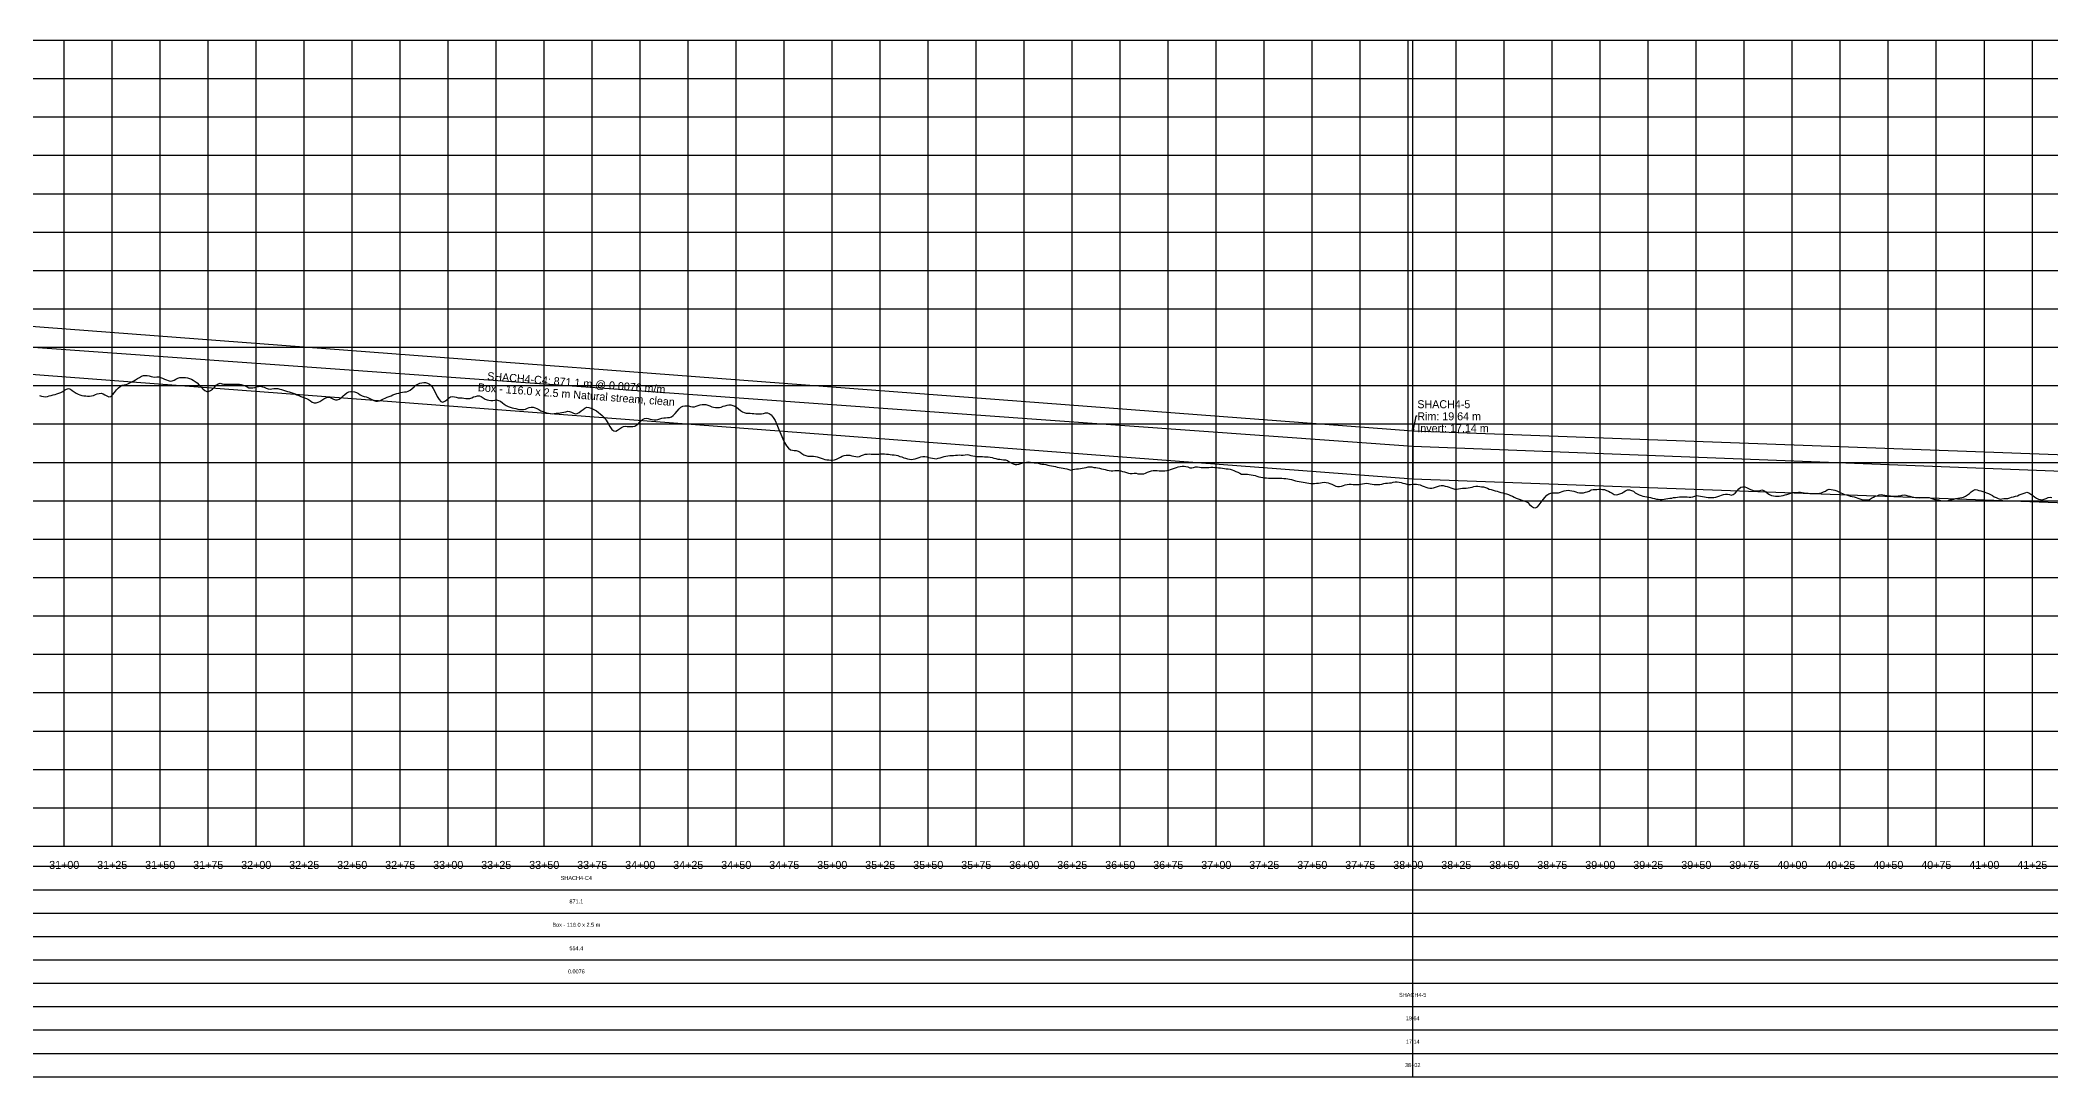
# Model space of a CAD drawing. Extents: x -64 to 8315, y -140 to 402.
# Drawn here: x 3087 to 4135, y -140 to 400 of the extents above; entities that cross this region are included whole.
import ezdxf
from ezdxf.enums import TextEntityAlignment as Align

# ---------------------------------------------------------------- set-up
doc = ezdxf.new("R2010")
doc.units = 0
for name, color, linetype in [('Annotation', 7, 'Continuous'), ('Annotation_Table', 254, 'Continuous'), ('Crown', 7, 'Continuous'), ('Grid', 254, 'Continuous'), ('Grid_Text', 7, 'Continuous'), ('Ground_Elevation', 3, 'Continuous'), ('Hydraulic_Grade', 5, 'Continuous'), ('Invert', 7, 'Continuous'), ('Structure', 7, 'Continuous')]:
    doc.layers.add(name, color=color, linetype=linetype)

msp = doc.modelspace()

# ---------------------------------------------------------------- linework, layer by layer
at = {"layer": 'Annotation', "color": 0}
msp.add_lwpolyline([(3804.7, 204), (3804, 204), (3802.3, 196.4)], dxfattribs=at)
msp.add_lwpolyline([(3802.3, 196.4), (3802.1, 197.4), (3802.8, 197.2)], close=True, dxfattribs=at)
at = {"layer": 'Annotation_Table', "color": 254}
for points in [[(3802.3, -140.2), (3802.3, 400)], [(-25, -30.5), (8300, -30.5)], [(-25, -42.7), (8300, -42.7)], [(-25, -54.9), (8300, -54.9)], [(-25, -67.1), (8300, -67.1)], [(-25, -79.2), (8300, -79.2)], [(-25, -91.4), (8300, -91.4)], [(-25, -103.6), (8300, -103.6)], [(-25, -115.8), (8300, -115.8)], [(-25, -128), (8300, -128)], [(-25, -140.2), (8300, -140.2)]]:
    msp.add_lwpolyline(points, dxfattribs=at)
at = {"layer": 'Crown', "color": 0}
for points in [[(2931.2, 262.4), (3802.3, 196.4)], [(3802.3, 196.4), (3802.3, 196.4)], [(3802.3, 196.4), (5381.1, 138.4)]]:
    msp.add_lwpolyline(points, dxfattribs=at)
at = {"layer": 'Grid', "color": 254}
for points in [[(-25, 400), (8300, 400)], [(3100, -20), (3100, 400)], [(3125, -20), (3125, 400)], [(3150, -20), (3150, 400)], [(3175, -20), (3175, 400)], [(3200, -20), (3200, 400)], [(3225, -20), (3225, 400)], [(3250, -20), (3250, 400)], [(3275, -20), (3275, 400)], [(3300, -20), (3300, 400)], [(3325, -20), (3325, 400)], [(3350, -20), (3350, 400)], [(3375, -20), (3375, 400)], [(3400, -20), (3400, 400)], [(3425, -20), (3425, 400)], [(3450, -20), (3450, 400)], [(3475, -20), (3475, 400)], [(3500, -20), (3500, 400)], [(3525, -20), (3525, 400)], [(3550, -20), (3550, 400)], [(3575, -20), (3575, 400)], [(3600, -20), (3600, 400)], [(3625, -20), (3625, 400)], [(3650, -20), (3650, 400)], [(3675, -20), (3675, 400)], [(3700, -20), (3700, 400)], [(3725, -20), (3725, 400)], [(3750, -20), (3750, 400)], [(3775, -20), (3775, 400)], [(3800, -20), (3800, 400)], [(3825, -20), (3825, 400)], [(3850, -20), (3850, 400)], [(3875, -20), (3875, 400)], [(3900, -20), (3900, 400)], [(3925, -20), (3925, 400)], [(3950, -20), (3950, 400)], [(3975, -20), (3975, 400)], [(4000, -20), (4000, 400)], [(4025, -20), (4025, 400)], [(4050, -20), (4050, 400)], [(4075, -20), (4075, 400)], [(4100, -20), (4100, 400)], [(4125, -20), (4125, 400)], [(-25, 380), (8300, 380)], [(-25, 360), (8300, 360)], [(-25, 340), (8300, 340)], [(-25, 320), (8300, 320)], [(-25, 300), (8300, 300)], [(-25, 280), (8300, 280)], [(-25, 260), (8300, 260)], [(-25, 240), (8300, 240)], [(-25, 220), (8300, 220)], [(-25, 200), (8300, 200)], [(-25, 180), (8300, 180)], [(-25, 160), (8300, 160)], [(-25, 140), (8300, 140)], [(-25, 120), (8300, 120)], [(-25, 100), (8300, 100)], [(-25, 80), (8300, 80)], [(-25, 60), (8300, 60)], [(-25, 40), (8300, 40)], [(-25, 20), (8300, 20)], [(-25, 0), (8300, 0)], [(-25, -20), (8300, -20)]]:
    msp.add_lwpolyline(points, dxfattribs=at)
at = {"layer": 'Ground_Elevation', "color": 3}
msp.add_lwpolyline([(3087.2, 214.9), (3088.2, 214.5), (3089.2, 214.3), (3090.2, 214.2), (3091.2, 214.4), (3092.2, 214.7), (3093.2, 214.9), (3094.2, 215.1), (3095.2, 215.4), (3096.2, 215.7), (3097.2, 216), (3098.2, 216.4), (3099.2, 216.9), (3100.2, 217.6), (3101.2, 218.1), (3102.2, 218.4), (3103.2, 218.1), (3104.2, 217.5), (3105.2, 216.8), (3106.2, 216.1), (3107.2, 215.6), (3108.2, 215.1), (3109.2, 214.8), (3110.2, 214.7), (3111.2, 214.6), (3112.2, 214.5), (3113.2, 214.5), (3114.2, 214.6), (3115.2, 214.9), (3116.2, 215.3), (3117.2, 215.7), (3118.2, 215.9), (3119.2, 216), (3120.2, 215.7), (3121.2, 215.1), (3122.2, 214.6), (3123.2, 214.1), (3124.2, 214.4), (3125.2, 215.2), (3126.2, 216.4), (3127.2, 217.8), (3128.2, 218.9), (3129.2, 219.6), (3130.2, 220.2), (3131.2, 220.4), (3132.2, 220.6), (3133.2, 220.9), (3134.2, 221.4), (3135.2, 221.9), (3136.2, 222.4), (3137.2, 223), (3138.2, 223.7), (3139.2, 224.3), (3140.2, 224.9), (3141.2, 225.2), (3142.2, 225.3), (3143.2, 225.3), (3144.2, 225.1), (3145.2, 224.8), (3146.2, 224.6), (3147.2, 224.4), (3148.2, 224.5), (3149.2, 224.5), (3150.2, 224.3), (3151.2, 223.9), (3152.2, 223.4), (3153.2, 223), (3154.2, 222.6), (3155.2, 222.3), (3156.2, 222.4), (3157.2, 222.8), (3158.2, 223.3), (3159.2, 223.8), (3160.2, 224.2), (3161.2, 224.3), (3162.2, 224.3), (3163.2, 224.2), (3164.2, 224), (3165.2, 223.7), (3166.2, 223.3), (3167.2, 222.8), (3168.2, 222.2), (3169.2, 221.4), (3170.2, 220.3), (3171.2, 219.3), (3172.2, 218.3), (3173.2, 217.5), (3174.2, 217), (3175.2, 217), (3176.2, 217.5), (3177.2, 218.2), (3178.2, 219.2), (3179.2, 220.2), (3180.2, 221), (3181.2, 221.2), (3182.2, 221), (3183.2, 220.8), (3184.2, 220.7), (3185.2, 220.7), (3186.2, 220.8), (3187.2, 220.8), (3188.2, 220.8), (3189.2, 220.8), (3190.2, 220.8), (3191.2, 220.7), (3192.2, 220.5), (3193.2, 220.2), (3194.2, 219.8), (3195.2, 219.3), (3196.2, 218.9), (3197.2, 218.8), (3198.2, 218.8), (3199.2, 219), (3200.2, 219.3), (3201.2, 219.6), (3202.2, 219.7), (3203.2, 219.4), (3204.2, 219.1), (3205.2, 218.6), (3206.2, 218.3), (3207.2, 218.2), (3208.2, 218.3), (3209.2, 218.4), (3210.2, 218.5), (3211.2, 218.4), (3212.2, 218.2), (3213.2, 218), (3214.2, 217.6), (3215.2, 217.3), (3216.2, 217), (3217.2, 216.7), (3218.2, 216.4), (3219.2, 216.1), (3220.2, 215.7), (3221.2, 215.2), (3222.2, 214.8), (3223.2, 214.3), (3224.2, 213.9), (3225.2, 213.6), (3226.2, 213.3), (3227.2, 212.7), (3228.2, 212), (3229.2, 211.4), (3230.2, 211.1), (3231.2, 211), (3232.2, 211.3), (3233.2, 211.7), (3234.2, 212.4), (3235.2, 213.1), (3236.2, 213.7), (3237.2, 214), (3238.2, 213.9), (3239.2, 213.5), (3240.2, 213), (3241.2, 212.6), (3242.2, 212.6), (3243.2, 213), (3244.2, 213.7), (3245.2, 214.6), (3246.2, 215.4), (3247.2, 216.2), (3248.2, 216.8), (3249.2, 217), (3250.2, 217), (3251.2, 216.8), (3252.2, 216.4), (3253.2, 215.8), (3254.2, 215.2), (3255.2, 214.7), (3256.2, 214.4), (3257.2, 214.1), (3258.2, 213.8), (3259.2, 213.3), (3260.2, 212.7), (3261.2, 212.2), (3262.2, 211.9), (3263.2, 211.9), (3264.2, 212.1), (3265.2, 212.6), (3266.2, 213.1), (3267.2, 213.5), (3268.2, 214), (3269.2, 214.4), (3270.2, 214.7), (3271.2, 215.1), (3272.2, 215.5), (3273.2, 215.8), (3274.2, 216.1), (3275.2, 216.4), (3276.2, 216.6), (3277.2, 216.7), (3278.2, 216.8), (3279.2, 217.1), (3280.2, 217.7), (3281.2, 218.4), (3282.2, 219.4), (3283.2, 220.2), (3284.2, 220.8), (3285.2, 221.2), (3286.2, 221.5), (3287.2, 221.7), (3288.2, 221.7), (3289.2, 221.3), (3290.2, 220.7), (3291.2, 219.8), (3292.2, 218.4), (3293.2, 216.5), (3294.2, 214.4), (3295.2, 212.7), (3296.2, 211.7), (3297.2, 211.4), (3298.2, 211.8), (3299.2, 212.5), (3300.2, 213.4), (3301.2, 214.1), (3302.2, 214.3), (3303.2, 214.1), (3304.2, 213.9), (3305.2, 213.7), (3306.2, 213.7), (3307.2, 213.6), (3308.2, 213.4), (3309.2, 213.2), (3310.2, 213.2), (3311.2, 213.3), (3312.2, 213.6), (3313.2, 214.1), (3314.2, 214.4), (3315.2, 214.7), (3316.2, 214.7), (3317.2, 214.3), (3318.2, 213.6), (3319.2, 213), (3320.2, 212.6), (3321.2, 212.4), (3322.2, 212.3), (3323.2, 212.2), (3324.2, 212.4), (3325.2, 212.5), (3326.2, 212.3), (3327.2, 211.8), (3328.2, 211), (3329.2, 210.3), (3330.2, 209.7), (3331.2, 209.1), (3332.2, 208.7), (3333.2, 208.4), (3334.2, 208.2), (3335.2, 208), (3336.2, 207.8), (3337.2, 207.5), (3338.2, 207.5), (3339.2, 207.6), (3340.2, 207.8), (3341.2, 208.2), (3342.2, 208.5), (3343.2, 208.7), (3344.2, 208.7), (3345.2, 208.4), (3346.2, 208), (3347.2, 207.5), (3348.2, 206.9), (3349.2, 206.5), (3350.2, 206.2), (3351.2, 205.8), (3352.2, 205.6), (3353.2, 205.4), (3354.2, 205.3), (3355.2, 205.4), (3356.2, 205.6), (3357.2, 205.7), (3358.2, 205.8), (3359.2, 205.9), (3360.2, 206.1), (3361.2, 206.4), (3362.2, 206.6), (3363.2, 206.5), (3364.2, 206.1), (3365.2, 205.6), (3366.2, 205.3), (3367.2, 205.4), (3368.2, 205.9), (3369.2, 206.8), (3370.2, 207.6), (3371.2, 208.3), (3372.2, 208.7), (3373.2, 208.6), (3374.2, 208.3), (3375.2, 207.9), (3376.2, 207.3), (3377.2, 206.8), (3378.2, 206), (3379.2, 205.3), (3380.2, 204.4), (3381.2, 203.3), (3382.2, 201.9), (3383.2, 200.2), (3384.2, 198.6), (3385.2, 197.2), (3386.2, 196.4), (3387.2, 196.3), (3388.2, 196.7), (3389.2, 197.4), (3390.2, 198.1), (3391.2, 198.6), (3392.2, 198.8), (3393.2, 198.7), (3394.2, 198.6), (3395.2, 198.6), (3396.2, 198.6), (3397.2, 198.9), (3398.2, 199.6), (3399.2, 200.5), (3400.2, 201.5), (3401.2, 202.4), (3402.2, 202.8), (3403.2, 203), (3404.2, 202.8), (3405.2, 202.5), (3406.2, 202.3), (3407.2, 202.1), (3408.2, 202.1), (3409.2, 202.3), (3410.2, 202.6), (3411.2, 203), (3412.2, 203.2), (3413.2, 203.2), (3414.2, 203.3), (3415.2, 203.4), (3416.2, 203.8), (3417.2, 204.5), (3418.2, 205.5), (3419.2, 206.7), (3420.2, 207.9), (3421.2, 208.8), (3422.2, 209.3), (3423.2, 209.5), (3424.2, 209.5), (3425.2, 209.4), (3426.2, 209.1), (3427.2, 209), (3428.2, 209), (3429.2, 209.3), (3430.2, 209.6), (3431.2, 209.9), (3432.2, 210.1), (3433.2, 210.2), (3434.2, 210.1), (3435.2, 209.8), (3436.2, 209.4), (3437.2, 209), (3438.2, 208.7), (3439.2, 208.6), (3440.2, 208.6), (3441.2, 208.6), (3442.2, 208.8), (3443.2, 209.2), (3444.2, 209.5), (3445.2, 209.8), (3446.2, 209.9), (3447.2, 209.9), (3448.2, 209.7), (3449.2, 209.3), (3450.2, 208.7), (3451.2, 207.9), (3452.2, 207.1), (3453.2, 206.4), (3454.2, 206), (3455.2, 205.7), (3456.2, 205.6), (3457.2, 205.6), (3458.2, 205.5), (3459.2, 205.4), (3460.2, 205.3), (3461.2, 205.3), (3462.2, 205.2), (3463.2, 205.3), (3464.2, 205.5), (3465.2, 205.8), (3466.2, 205.8), (3467.2, 205.5), (3468.2, 204.7), (3469.2, 203.4), (3470.2, 201.8), (3471.2, 199.7), (3472.2, 197.2), (3473.2, 194.7), (3474.2, 192.3), (3475.2, 190.3), (3476.2, 188.6), (3477.2, 187.4), (3478.2, 186.6), (3479.2, 186.3), (3480.2, 186.2), (3481.2, 186.1), (3482.2, 185.9), (3483.2, 185.3), (3484.2, 184.7), (3485.2, 184), (3486.2, 183.5), (3487.2, 183.3), (3488.2, 183.2), (3489.2, 183.3), (3490.2, 183.2), (3491.2, 183.1), (3492.2, 182.9), (3493.2, 182.6), (3494.2, 182.2), (3495.2, 181.8), (3496.2, 181.5), (3497.2, 181.4), (3498.2, 181.3), (3499.2, 181.2), (3500.2, 181.2), (3501.2, 181.4), (3502.2, 181.7), (3503.2, 182.2), (3504.2, 182.7), (3505.2, 183.2), (3506.2, 183.6), (3507.2, 183.8), (3508.2, 183.8), (3509.2, 183.7), (3510.2, 183.4), (3511.2, 183.2), (3512.2, 183), (3513.2, 182.9), (3514.2, 183.1), (3515.2, 183.6), (3516.2, 184), (3517.2, 184.2), (3518.2, 184.3), (3519.2, 184.4), (3520.2, 184.3), (3521.2, 184.3), (3522.2, 184.3), (3523.2, 184.3), (3524.2, 184.3), (3525.2, 184.4), (3526.2, 184.4), (3527.2, 184.4), (3528.2, 184.3), (3529.2, 184.2), (3530.2, 184.1), (3531.2, 184), (3532.2, 183.9), (3533.2, 183.8), (3534.2, 183.6), (3535.2, 183.1), (3536.2, 182.8), (3537.2, 182.4), (3538.2, 182.1), (3539.2, 181.8), (3540.2, 181.6), (3541.2, 181.5), (3542.2, 181.6), (3543.2, 181.8), (3544.2, 182.1), (3545.2, 182.5), (3546.2, 182.8), (3547.2, 183), (3548.2, 183.1), (3549.2, 182.9), (3550.2, 182.6), (3551.2, 182.3), (3552.2, 182.1), (3553.2, 182), (3554.2, 181.9), (3555.2, 182.1), (3556.2, 182.4), (3557.2, 182.7), (3558.2, 183), (3559.2, 183.2), (3560.2, 183.4), (3561.2, 183.6), (3562.2, 183.6), (3563.2, 183.6), (3564.2, 183.7), (3565.2, 183.8), (3566.2, 183.9), (3567.2, 183.8), (3568.2, 183.8), (3569.2, 184), (3570.2, 184.1), (3571.2, 183.9), (3572.2, 183.6), (3573.2, 183.4), (3574.2, 183.2), (3575.2, 183), (3576.2, 183), (3577.2, 183), (3578.2, 183), (3579.2, 182.9), (3580.2, 182.9), (3581.2, 182.8), (3582.2, 182.7), (3583.2, 182.5), (3584.2, 182.2), (3585.2, 182), (3586.2, 181.7), (3587.2, 181.6), (3588.2, 181.5), (3589.2, 181.4), (3590.2, 181.3), (3591.2, 180.9), (3592.2, 180.3), (3593.2, 179.7), (3594.2, 179.2), (3595.2, 178.9), (3596.2, 178.9), (3597.2, 179.1), (3598.2, 179.4), (3599.2, 179.8), (3600.2, 180), (3601.2, 180.1), (3602.2, 180.2), (3603.2, 180.1), (3604.2, 180), (3605.2, 179.8), (3606.2, 179.7), (3607.2, 179.5), (3608.2, 179.3), (3609.2, 179.1), (3610.2, 179), (3611.2, 178.8), (3612.2, 178.6), (3613.2, 178.4), (3614.2, 178.2), (3615.2, 178), (3616.2, 177.8), (3617.2, 177.5), (3618.2, 177.3), (3619.2, 177.1), (3620.2, 176.9), (3621.2, 176.8), (3622.2, 176.6), (3623.2, 176.2), (3624.2, 176), (3625.2, 176.2), (3626.2, 176.4), (3627.2, 176.6), (3628.2, 176.7), (3629.2, 176.8), (3630.2, 176.9), (3631.2, 177.1), (3632.2, 177.4), (3633.2, 177.6), (3634.2, 177.7), (3635.2, 177.6), (3636.2, 177.4), (3637.2, 177.3), (3638.2, 177.1), (3639.2, 176.9), (3640.2, 176.7), (3641.2, 176.5), (3642.2, 176.3), (3643.2, 176), (3644.2, 175.7), (3645.2, 175.5), (3646.2, 175.5), (3647.2, 175.7), (3648.2, 175.8), (3649.2, 175.7), (3650.2, 175.5), (3651.2, 175.3), (3652.2, 175), (3653.2, 174.7), (3654.2, 174.4), (3655.2, 174.2), (3656.2, 174.2), (3657.2, 174.3), (3658.2, 174.3), (3659.2, 174.1), (3660.2, 174), (3661.2, 174), (3662.2, 174.1), (3663.2, 174.4), (3664.2, 174.8), (3665.2, 175.2), (3666.2, 175.6), (3667.2, 175.8), (3668.2, 175.8), (3669.2, 175.7), (3670.2, 175.6), (3671.2, 175.5), (3672.2, 175.5), (3673.2, 175.6), (3674.2, 175.8), (3675.2, 176), (3676.2, 176.3), (3677.2, 176.7), (3678.2, 177), (3679.2, 177.4), (3680.2, 177.7), (3681.2, 177.9), (3682.2, 178), (3683.2, 178), (3684.2, 177.9), (3685.2, 177.6), (3686.2, 177.2), (3687.2, 177.1), (3688.2, 177.3), (3689.2, 177.6), (3690.2, 177.7), (3691.2, 177.5), (3692.2, 177.3), (3693.2, 177.3), (3694.2, 177.3), (3695.2, 177.4), (3696.2, 177.4), (3697.2, 177.5), (3698.2, 177.5), (3699.2, 177.4), (3700.2, 177.3), (3701.2, 177.2), (3702.2, 177.1), (3703.2, 176.9), (3704.2, 176.8), (3705.2, 176.7), (3706.2, 176.6), (3707.2, 176.4), (3708.2, 176.1), (3709.2, 175.7), (3710.2, 175.2), (3711.2, 174.9), (3712.2, 174.3), (3713.2, 173.9), (3714.2, 173.9), (3715.2, 173.9), (3716.2, 173.8), (3717.2, 173.6), (3718.2, 173.5), (3719.2, 173.3), (3720.2, 173.1), (3721.2, 172.8), (3722.2, 172.5), (3723.2, 172.3), (3724.2, 172.1), (3725.2, 172), (3726.2, 171.9), (3727.2, 171.8), (3728.2, 171.8), (3729.2, 171.8), (3730.2, 171.8), (3731.2, 171.8), (3732.2, 171.8), (3733.2, 171.7), (3734.2, 171.7), (3735.2, 171.6), (3736.2, 171.5), (3737.2, 171.4), (3738.2, 171.3), (3739.2, 171.1), (3740.2, 170.7), (3741.2, 170.4), (3742.2, 170.2), (3743.2, 170.1), (3744.2, 169.9), (3745.2, 169.7), (3746.2, 169.5), (3747.2, 169.3), (3748.2, 169.1), (3749.2, 169), (3750.2, 169), (3751.2, 169), (3752.2, 169.1), (3753.2, 169.2), (3754.2, 169.3), (3755.2, 169.5), (3756.2, 169.6), (3757.2, 169.5), (3758.2, 169.3), (3759.2, 169), (3760.2, 168.6), (3761.2, 168.1), (3762.2, 167.6), (3763.2, 167.4), (3764.2, 167.4), (3765.2, 167.6), (3766.2, 167.9), (3767.2, 168.2), (3768.2, 168.5), (3769.2, 168.6), (3770.2, 168.6), (3771.2, 168.5), (3772.2, 168.4), (3773.2, 168.4), (3774.2, 168.4), (3775.2, 168.6), (3776.2, 168.8), (3777.2, 169), (3778.2, 169.1), (3779.2, 169), (3780.2, 168.8), (3781.2, 168.7), (3782.2, 168.5), (3783.2, 168.4), (3784.2, 168.4), (3785.2, 168.5), (3786.2, 168.7), (3787.2, 168.9), (3788.2, 169.1), (3789.2, 169.2), (3790.2, 169.3), (3791.2, 169.4), (3792.2, 169.6), (3793.2, 169.8), (3794.2, 169.8), (3795.2, 169.7), (3796.2, 169.5), (3797.2, 169.2), (3798.2, 168.9), (3799.2, 168.6), (3800.2, 168.5), (3801.2, 168.5), (3802.2, 168.6), (3803.2, 168.6), (3804.2, 168.6), (3805.2, 168.4), (3806.2, 168.2), (3807.2, 167.8), (3808.2, 167.5), (3809.2, 167), (3810.2, 166.7), (3811.2, 166.6), (3812.2, 166.6), (3813.2, 166.8), (3814.2, 167.1), (3815.2, 167.4), (3816.2, 167.8), (3817.2, 167.9), (3818.2, 167.9), (3819.2, 167.6), (3820.2, 167.4), (3821.2, 167.1), (3822.2, 166.8), (3823.2, 166.4), (3824.2, 166.1), (3825.2, 166), (3826.2, 166.2), (3827.2, 166.4), (3828.2, 166.5), (3829.2, 166.6), (3830.2, 166.6), (3831.2, 166.7), (3832.2, 166.9), (3833.2, 167.1), (3834.2, 167.4), (3835.2, 167.6), (3836.2, 167.6), (3837.2, 167.4), (3838.2, 167.3), (3839.2, 167.2), (3840.2, 166.9), (3841.2, 166.5), (3842.2, 166.1), (3843.2, 165.8), (3844.2, 165.5), (3845.2, 165.2), (3846.2, 164.9), (3847.2, 164.6), (3848.2, 164.3), (3849.2, 164.1), (3850.2, 163.8), (3851.2, 163.6), (3852.2, 163.2), (3853.2, 162.8), (3854.2, 162.4), (3855.2, 161.9), (3856.2, 161.4), (3857.2, 161), (3858.2, 160.7), (3859.2, 160.3), (3860.2, 160), (3861.2, 159.6), (3862.2, 159), (3863.2, 158.1), (3864.2, 157.1), (3865.2, 156.4), (3866.2, 156.3), (3867.2, 156.9), (3868.2, 157.9), (3869.2, 159.3), (3870.2, 160.7), (3871.2, 161.9), (3872.2, 162.9), (3873.2, 163.6), (3874.2, 164), (3875.2, 164.1), (3876.2, 164.1), (3877.2, 164.1), (3878.2, 164.2), (3879.2, 164.4), (3880.2, 164.8), (3881.2, 165.1), (3882.2, 165.4), (3883.2, 165.5), (3884.2, 165.4), (3885.2, 165.2), (3886.2, 164.9), (3887.2, 164.6), (3888.2, 164.3), (3889.2, 164.1), (3890.2, 164.1), (3891.2, 164.2), (3892.2, 164.4), (3893.2, 164.6), (3894.2, 165), (3895.2, 165.6), (3896.2, 165.8), (3897.2, 165.9), (3898.2, 165.9), (3899.2, 166), (3900.2, 166), (3901.2, 165.9), (3902.2, 165.8), (3903.2, 165.4), (3904.2, 165), (3905.2, 164.5), (3906.2, 163.9), (3907.2, 163.3), (3908.2, 163.1), (3909.2, 163.3), (3910.2, 163.6), (3911.2, 164), (3912.2, 164.6), (3913.2, 165.2), (3914.2, 165.6), (3915.2, 165.6), (3916.2, 165.4), (3917.2, 164.9), (3918.2, 164.2), (3919.2, 163.6), (3920.2, 163.1), (3921.2, 162.7), (3922.2, 162.4), (3923.2, 162.2), (3924.2, 162), (3925.2, 161.8), (3926.2, 161.6), (3927.2, 161.4), (3928.2, 161.1), (3929.2, 160.9), (3930.2, 160.8), (3931.2, 160.7), (3932.2, 160.7), (3933.2, 160.8), (3934.2, 161), (3935.2, 161.1), (3936.2, 161.3), (3937.2, 161.4), (3938.2, 161.6), (3939.2, 161.7), (3940.2, 161.9), (3941.2, 162), (3942.2, 162.1), (3943.2, 162.1), (3944.2, 162), (3945.2, 162), (3946.2, 161.9), (3947.2, 161.9), (3948.2, 162), (3949.2, 162.4), (3950.2, 162.7), (3951.2, 162.6), (3952.2, 162.4), (3953.2, 162.2), (3954.2, 162), (3955.2, 161.8), (3956.2, 161.7), (3957.2, 161.6), (3958.2, 161.6), (3959.2, 161.7), (3960.2, 161.9), (3961.2, 162.2), (3962.2, 162.5), (3963.2, 162.9), (3964.2, 163.2), (3965.2, 163.4), (3966.2, 163.4), (3967.2, 163.2), (3968.2, 162.9), (3969.2, 163.2), (3970.2, 163.9), (3971.2, 165.1), (3972.2, 166.2), (3973.2, 167), (3974.2, 167.3), (3975.2, 167.3), (3976.2, 166.9), (3977.2, 166.4), (3978.2, 165.8), (3979.2, 165.5), (3980.2, 165.2), (3981.2, 165.1), (3982.2, 165.1), (3983.2, 165.3), (3984.2, 165.6), (3985.2, 165.3), (3986.2, 164.6), (3987.2, 163.8), (3988.2, 163.2), (3989.2, 162.7), (3990.2, 162.5), (3991.2, 162.4), (3992.2, 162.3), (3993.2, 162.4), (3994.2, 162.5), (3995.2, 162.7), (3996.2, 163), (3997.2, 163.3), (3998.2, 163.6), (3999.2, 164), (4000.2, 164.3), (4001.2, 164.3), (4002.2, 164.3), (4003.2, 164.5), (4004.2, 164.4), (4005.2, 164.3), (4006.2, 164.2), (4007.2, 164), (4008.2, 163.9), (4009.2, 163.8), (4010.2, 163.7), (4011.2, 163.7), (4012.2, 163.7), (4013.2, 163.8), (4014.2, 164), (4015.2, 164.2), (4016.2, 164.6), (4017.2, 165), (4018.2, 165.6), (4019.2, 166.1), (4020.2, 165.9), (4021.2, 165.7), (4022.2, 165.5), (4023.2, 165.1), (4024.2, 164.6), (4025.2, 164.1), (4026.2, 163.7), (4027.2, 163.3), (4028.2, 163), (4029.2, 162.7), (4030.2, 162.4), (4031.2, 162.2), (4032.2, 162), (4033.2, 161.7), (4034.2, 161.3), (4035.2, 161), (4036.2, 160.7), (4037.2, 160.5), (4038.2, 160.4), (4039.2, 160.4), (4040.2, 160.7), (4041.2, 161.3), (4042.2, 161.8), (4043.2, 162.3), (4044.2, 162.6), (4045.2, 163), (4046.2, 163.2), (4047.2, 163), (4048.2, 162.9), (4049.2, 162.7), (4050.2, 162.6), (4051.2, 162.5), (4052.2, 162.4), (4053.2, 162.3), (4054.2, 162.3), (4055.2, 162.5), (4056.2, 162.6), (4057.2, 162.9), (4058.2, 163.1), (4059.2, 162.9), (4060.2, 162.5), (4061.2, 162.3), (4062.2, 162.1), (4063.2, 161.8), (4064.2, 161.7), (4065.2, 161.6), (4066.2, 161.5), (4067.2, 161.6), (4068.2, 161.6), (4069.2, 161.7), (4070.2, 161.7), (4071.2, 161.6), (4072.2, 161.3), (4073.2, 161), (4074.2, 160.7), (4075.2, 160.5), (4076.2, 160.4), (4077.2, 160.2), (4078.2, 160), (4079.2, 160), (4080.2, 160), (4081.2, 160.2), (4082.2, 160.4), (4083.2, 160.6), (4084.2, 160.8), (4085.2, 161.1), (4086.2, 161.4), (4087.2, 161.5), (4088.2, 161.7), (4089.2, 161.9), (4090.2, 162.4), (4091.2, 163), (4092.2, 163.8), (4093.2, 164.6), (4094.2, 165.4), (4095.2, 165.8), (4096.2, 165.7), (4097.2, 165.4), (4098.2, 165.2), (4099.2, 164.8), (4100.2, 164.5), (4101.2, 164.1), (4102.2, 163.7), (4103.2, 163.3), (4104.2, 162.7), (4105.2, 162.1), (4106.2, 161.6), (4107.2, 161.2), (4108.2, 160.9), (4109.2, 161), (4110.2, 161.1), (4111.2, 161.1), (4112.2, 161.2), (4113.2, 161.5), (4114.2, 161.8), (4115.2, 162), (4116.2, 162.3), (4117.2, 162.6), (4118.2, 163), (4119.2, 163.4), (4120.2, 163.8), (4121.2, 164.2), (4122.2, 164.4), (4123.2, 164.1), (4124.2, 163.4), (4125.2, 162.8), (4126.2, 162.1), (4127.2, 161.4), (4128.2, 160.9), (4129.2, 160.6), (4130.2, 160.5), (4131.2, 160.8), (4132.2, 161.2), (4133.2, 161.6), (4134.2, 161.8), (4135.2, 161.7)], dxfattribs=at)
at = {"layer": 'Hydraulic_Grade', "color": 5}
for points in [[(2931.2, 251), (3802.3, 188.5)], [(3802.3, 188.5), (3802.3, 188.5)], [(3802.3, 188.5), (5381.1, 127.6)]]:
    msp.add_lwpolyline(points, dxfattribs=at)
at = {"layer": 'Invert', "color": 0}
for points in [[(2931.2, 237.4), (3802.3, 171.4)], [(3802.3, 171.4), (3802.3, 171.4)], [(3802.3, 171.4), (5381.1, 113.4)]]:
    msp.add_lwpolyline(points, dxfattribs=at)
at = {"layer": 'Structure', "color": 0}
msp.add_lwpolyline([(3802.3, 196.4), (3802.3, 171.4)], dxfattribs=at)
msp.add_lwpolyline([(3802.3, 196.4), (3802.3, 171.4)], dxfattribs=at)

# ---------------------------------------------------------------- texts
at = {"layer": 'Annotation', "color": 0}
for s, p in [('Box - 116.0 x 2.5 m Natural stream, clean', (3366.7, 215.3)), ('SHACH4-C4: 871.1 m @ 0.0076 m/m', (3366.7, 221.5))]:
    msp.add_text(s, height=4.167, rotation=355.6685, dxfattribs=at).set_placement(p, align=Align.MIDDLE_CENTER)
for s, height, p in [('SHACH4-5', 4.17, (3804.7, 210.3)), ('Rim: 19.64 m', 4.167, (3804.7, 204)), ('Invert: 17.14 m', 4.167, (3804.7, 197.8))]:
    msp.add_text(s, height=height, dxfattribs=at).set_placement(p, align=Align.MIDDLE_LEFT)
at = {"layer": 'Annotation_Table', "color": 0}
for s, height, p in [('SHACH4-C4', 2.08, (3366.7, -36.6)), ('871.1', 2.08, (3366.7, -48.8)), ('Box - 116.0 x 2.5 m', 2.083, (3366.7, -61)), ('554.4', 2.08, (3366.7, -73.2)), ('0.0076', 2.08, (3366.7, -85.3)), ('SHACH4-5', 2.08, (3802.3, -97.5)), ('19.64', 2.08, (3802.3, -109.7)), ('17.14', 2.08, (3802.3, -121.9)), ('38+02', 2.08, (3802.3, -134.1))]:
    msp.add_text(s, height=height, dxfattribs=at).set_placement(p, align=Align.MIDDLE_CENTER)
at = {"layer": 'Grid_Text', "color": 0}
for s, p in [('31+00', (3100, -27.7)), ('31+25', (3125, -27.7)), ('31+50', (3150, -27.7)), ('31+75', (3175, -27.7)), ('32+00', (3200, -27.7)), ('32+25', (3225, -27.7)), ('32+50', (3250, -27.7)), ('32+75', (3275, -27.7)), ('33+00', (3300, -27.7)), ('33+25', (3325, -27.7)), ('33+50', (3350, -27.7)), ('33+75', (3375, -27.7)), ('34+00', (3400, -27.7)), ('34+25', (3425, -27.7)), ('34+50', (3450, -27.7)), ('34+75', (3475, -27.7)), ('35+00', (3500, -27.7)), ('35+25', (3525, -27.7)), ('35+50', (3550, -27.7)), ('35+75', (3575, -27.7)), ('36+00', (3600, -27.7)), ('36+25', (3625, -27.7)), ('36+50', (3650, -27.7)), ('36+75', (3675, -27.7)), ('37+00', (3700, -27.7)), ('37+25', (3725, -27.7)), ('37+50', (3750, -27.7)), ('37+75', (3775, -27.7)), ('38+00', (3800, -27.7)), ('38+25', (3825, -27.7)), ('38+50', (3850, -27.7)), ('38+75', (3875, -27.7)), ('39+00', (3900, -27.7)), ('39+25', (3925, -27.7)), ('39+50', (3950, -27.7)), ('39+75', (3975, -27.7)), ('40+00', (4000, -27.7)), ('40+25', (4025, -27.7)), ('40+50', (4050, -27.7)), ('40+75', (4075, -27.7)), ('41+00', (4100, -27.7)), ('41+25', (4125, -27.7))]:
    msp.add_text(s, height=4.17, dxfattribs=at).set_placement(p, align=Align.TOP_CENTER)

doc.saveas('drawing.dxf')
